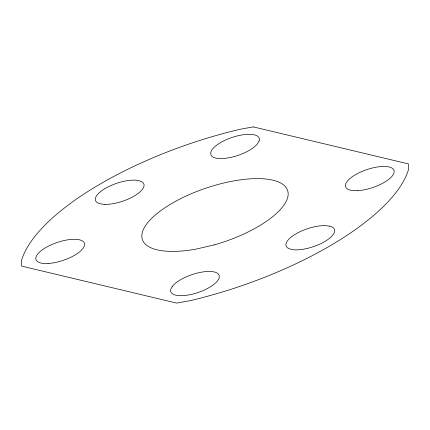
<?xml version="1.0" encoding="UTF-8"?>
<svg xmlns="http://www.w3.org/2000/svg" width="430" height="430" viewBox="0 0 430 430"><rect width="100%" height="100%" fill="white"/><g stroke="black" fill="none" stroke-linecap="round" stroke-linejoin="round"><path stroke-width="0.64" d="M172.435 286.294L170.801 289.256A25.547 9.444 -18.7 0 0 191.861 294.281A25.547 9.444 -18.7 0 0 219.176 277.877L219.16 275.297A25.547 9.444 -18.7 0 0 198.112 272.856A25.547 9.444 -18.7 0 0 172.435 286.294M259.199 140.744L257.565 143.706A25.547 9.444 -18.7 0 1 231.888 157.143A25.547 9.444 -18.7 0 1 210.84 154.703L210.824 152.123A25.547 9.444 -18.7 0 1 238.139 135.719A25.547 9.444 -18.7 0 1 259.199 140.744M214.559 244.815L195.639 249.201A76.647 28.337 -18.7 0 1 159.234 211.823A76.647 28.337 -18.7 0 1 281.494 183.486A76.647 28.337 -18.7 0 1 214.559 244.815M253.302 126.898L240.015 129.29A204.39 75.572 -18.7 0 0 21.5 260.521L21.532 266.089L176.698 303.102L189.985 300.71A204.39 75.572 -18.7 0 0 408.5 169.479L408.468 163.911L253.302 126.898M329.622 226.137L325.112 225.61A25.547 9.444 -18.7 0 0 295.415 234.183A25.547 9.444 -18.7 0 0 287.799 248.019L290.997 249.335A25.547 9.444 -18.7 0 0 325.204 241.289A25.547 9.444 -18.7 0 0 329.622 226.137M104.888 204.39L100.378 203.863A25.547 9.444 -18.7 0 1 104.796 188.711A25.547 9.444 -18.7 0 1 139.003 180.665L142.201 181.981A25.547 9.444 -18.7 0 1 134.585 195.817A25.547 9.444 -18.7 0 1 104.888 204.39M357.652 190.662A25.547 9.444 -18.7 0 0 394.186 171.543A25.547 9.444 -18.7 0 0 357.556 173.548A25.547 9.444 -18.7 0 0 357.652 190.662M48.053 263.493A25.547 9.444 -18.7 0 0 84.586 244.374A25.547 9.444 -18.7 0 0 47.956 246.379A25.547 9.444 -18.7 0 0 48.053 263.493"/></g></svg>
